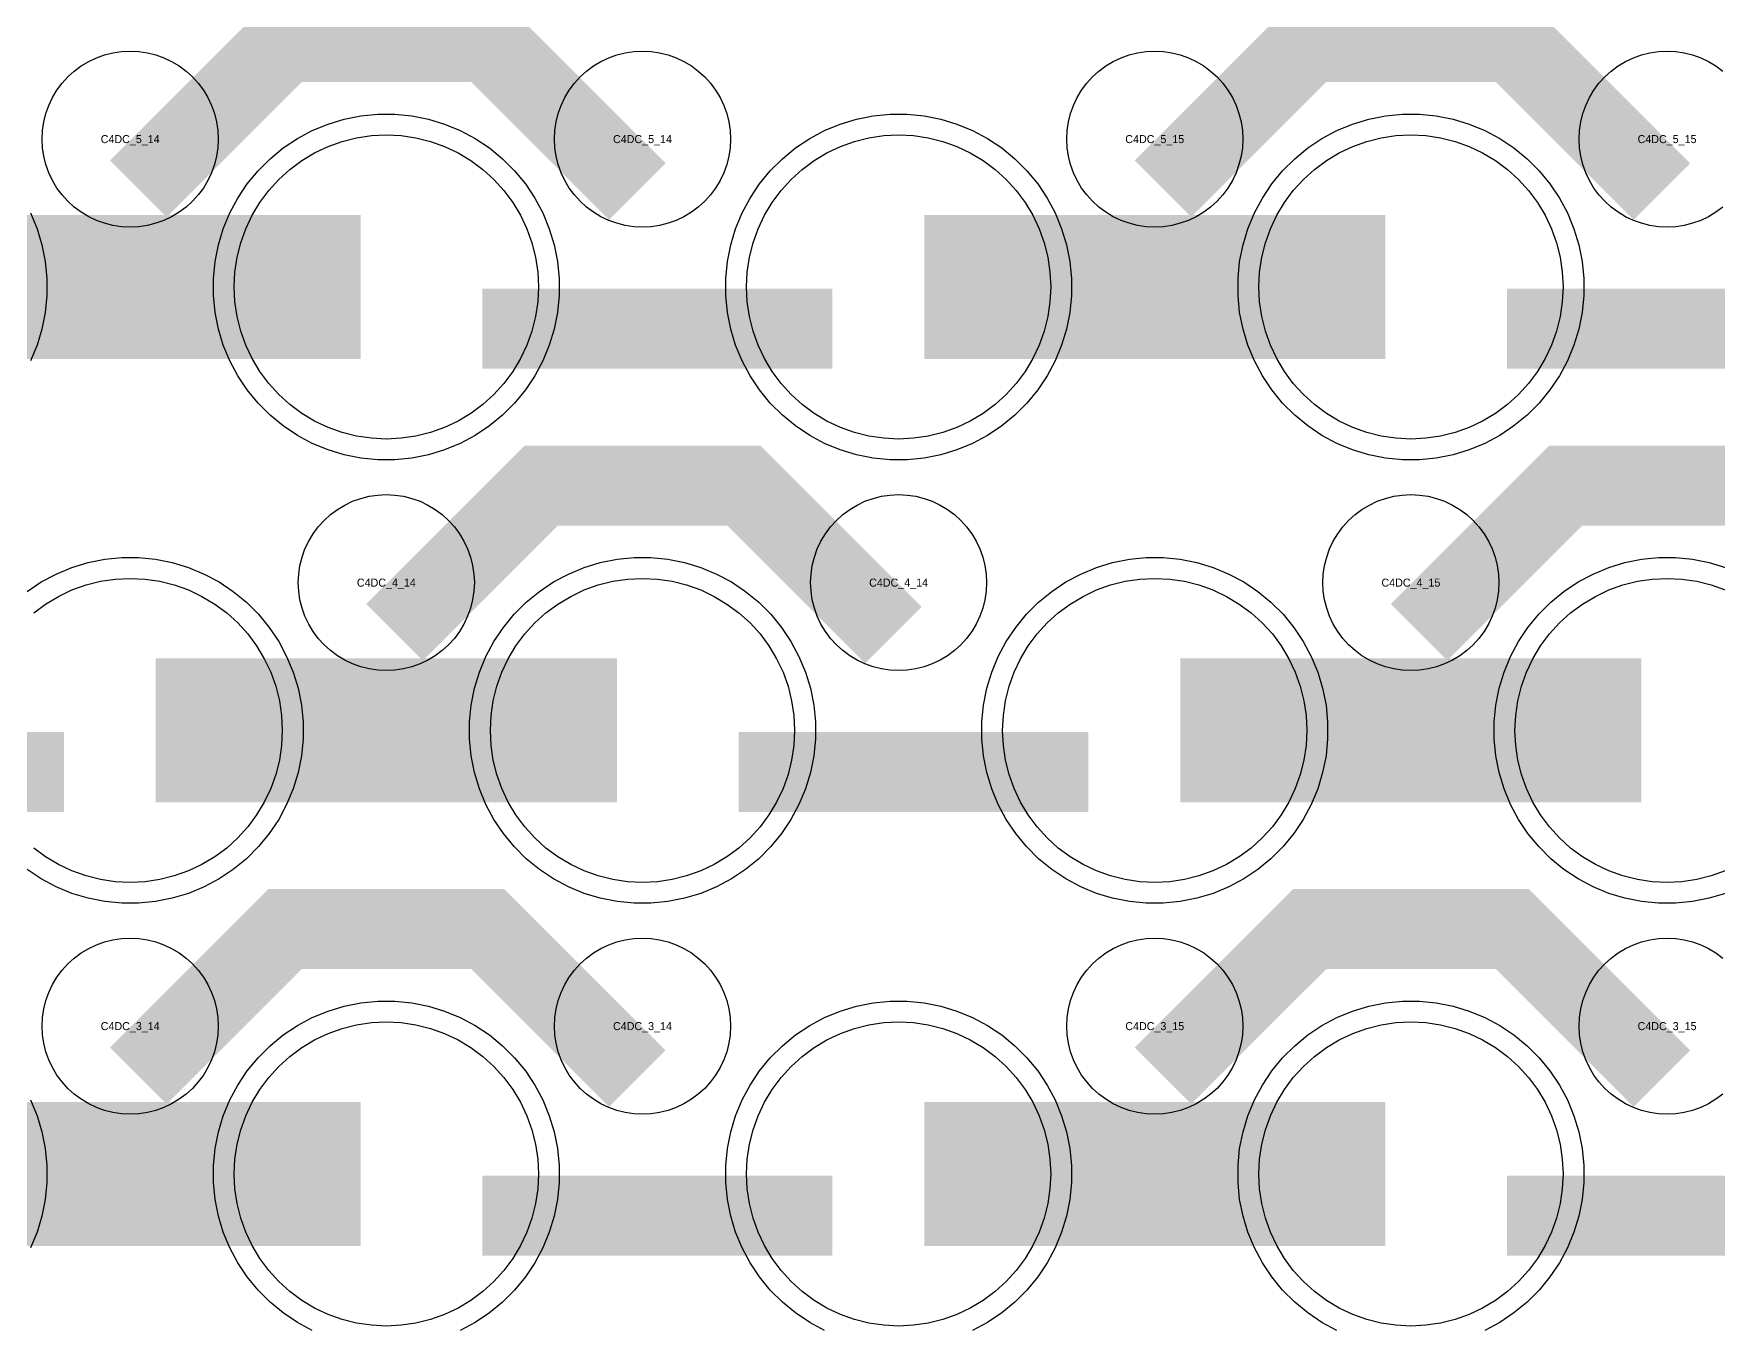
# Model space of a CAD drawing. Extents: x -11880 to 11880, y -14992 to 14992.
# Drawn here: x -7550 to -7024, y -14472 to -14068 of the extents above; entities that cross this region are included whole.
import ezdxf
from ezdxf.enums import TextEntityAlignment as Align

# ---------------------------------------------------------------- set-up
doc = ezdxf.new("R2010")
doc.units = 0
doc.header["$MEASUREMENT"] = 0
for name, color, linetype in [('GDS_775_DT_237', 138, 'CONTINUOUS'), ('RDL1_FS', 34, 'CONTINUOUS'), ('RDL_BS', 160, 'CONTINUOUS')]:
    doc.layers.add(name, color=color, linetype=linetype)

msp = doc.modelspace()

# ---------------------------------------------------------------- linework, layer by layer
at = {"layer": 'RDL1_FS', "color": 241, "true_color": 0xf7abae}
for points in [[(-7440, -14194.254), (-7444.657, -14194.025), (-7449.268, -14193.341), (-7453.791, -14192.209), (-7458.181, -14190.637), (-7462.395, -14188.645), (-7466.395, -14186.247), (-7470.14, -14183.469), (-7473.594, -14180.339), (-7476.724, -14176.885), (-7479.502, -14173.14), (-7481.9, -14169.14), (-7483.892, -14164.926), (-7485.464, -14160.536), (-7486.596, -14156.013), (-7487.28, -14151.402), (-7487.509, -14146.745), (-7487.28, -14142.088), (-7486.596, -14137.477), (-7485.464, -14132.954), (-7483.892, -14128.564), (-7481.9, -14124.35), (-7479.502, -14120.35), (-7476.724, -14116.605), (-7473.594, -14113.151), (-7470.14, -14110.021), (-7466.395, -14107.243), (-7462.395, -14104.845), (-7458.181, -14102.853), (-7453.791, -14101.281), (-7449.268, -14100.149), (-7444.657, -14099.465), (-7440, -14099.236), (-7435.343, -14099.465), (-7430.732, -14100.149), (-7426.209, -14101.281), (-7421.819, -14102.853), (-7417.605, -14104.845), (-7413.605, -14107.243), (-7409.86, -14110.021), (-7406.406, -14113.151), (-7403.276, -14116.605), (-7400.498, -14120.35), (-7398.1, -14124.35), (-7396.108, -14128.564), (-7394.536, -14132.954), (-7393.404, -14137.477), (-7392.72, -14142.088), (-7392.491, -14146.745), (-7392.72, -14151.402), (-7393.404, -14156.013), (-7394.536, -14160.536), (-7396.108, -14164.926), (-7398.1, -14169.14), (-7400.498, -14173.14), (-7403.276, -14176.885), (-7406.406, -14180.339), (-7409.86, -14183.469), (-7413.605, -14186.247), (-7417.605, -14188.645), (-7421.819, -14190.637), (-7426.209, -14192.209), (-7430.732, -14193.341), (-7435.343, -14194.025)], [(-7280, -14194.254), (-7284.657, -14194.025), (-7289.268, -14193.341), (-7293.791, -14192.209), (-7298.181, -14190.637), (-7302.395, -14188.645), (-7306.395, -14186.247), (-7310.14, -14183.469), (-7313.594, -14180.339), (-7316.724, -14176.885), (-7319.502, -14173.14), (-7321.9, -14169.14), (-7323.892, -14164.926), (-7325.464, -14160.536), (-7326.596, -14156.013), (-7327.28, -14151.402), (-7327.509, -14146.745), (-7327.28, -14142.088), (-7326.596, -14137.477), (-7325.464, -14132.954), (-7323.892, -14128.564), (-7321.9, -14124.35), (-7319.502, -14120.35), (-7316.724, -14116.605), (-7313.594, -14113.151), (-7310.14, -14110.021), (-7306.395, -14107.243), (-7302.395, -14104.845), (-7298.181, -14102.853), (-7293.791, -14101.281), (-7289.268, -14100.149), (-7284.657, -14099.465), (-7280, -14099.236), (-7275.343, -14099.465), (-7270.732, -14100.149), (-7266.209, -14101.281), (-7261.819, -14102.853), (-7257.605, -14104.845), (-7253.605, -14107.243), (-7249.86, -14110.021), (-7246.406, -14113.151), (-7243.276, -14116.605), (-7240.498, -14120.35), (-7238.1, -14124.35), (-7236.108, -14128.564), (-7234.536, -14132.954), (-7233.404, -14137.477), (-7232.72, -14142.088), (-7232.491, -14146.745), (-7232.72, -14151.402), (-7233.404, -14156.013), (-7234.536, -14160.536), (-7236.108, -14164.926), (-7238.1, -14169.14), (-7240.498, -14173.14), (-7243.276, -14176.885), (-7246.406, -14180.339), (-7249.86, -14183.469), (-7253.605, -14186.247), (-7257.605, -14188.645), (-7261.819, -14190.637), (-7266.209, -14192.209), (-7270.732, -14193.341), (-7275.343, -14194.025)], [(-7120, -14194.254), (-7124.657, -14194.025), (-7129.268, -14193.341), (-7133.791, -14192.209), (-7138.181, -14190.637), (-7142.395, -14188.645), (-7146.395, -14186.247), (-7150.14, -14183.469), (-7153.594, -14180.339), (-7156.724, -14176.885), (-7159.502, -14173.14), (-7161.9, -14169.14), (-7163.892, -14164.926), (-7165.464, -14160.536), (-7166.596, -14156.013), (-7167.28, -14151.402), (-7167.509, -14146.745), (-7167.28, -14142.088), (-7166.596, -14137.477), (-7165.464, -14132.954), (-7163.892, -14128.564), (-7161.9, -14124.35), (-7159.502, -14120.35), (-7156.724, -14116.605), (-7153.594, -14113.151), (-7150.14, -14110.021), (-7146.395, -14107.243), (-7142.395, -14104.845), (-7138.181, -14102.853), (-7133.791, -14101.281), (-7129.268, -14100.149), (-7124.657, -14099.465), (-7120, -14099.236), (-7115.343, -14099.465), (-7110.732, -14100.149), (-7106.209, -14101.281), (-7101.819, -14102.853), (-7097.605, -14104.845), (-7093.605, -14107.243), (-7089.86, -14110.021), (-7086.406, -14113.151), (-7083.276, -14116.605), (-7080.498, -14120.35), (-7078.1, -14124.35), (-7076.108, -14128.564), (-7074.536, -14132.954), (-7073.404, -14137.477), (-7072.72, -14142.088), (-7072.491, -14146.745), (-7072.72, -14151.402), (-7073.404, -14156.013), (-7074.536, -14160.536), (-7076.108, -14164.926), (-7078.1, -14169.14), (-7080.498, -14173.14), (-7083.276, -14176.885), (-7086.406, -14180.339), (-7089.86, -14183.469), (-7093.605, -14186.247), (-7097.605, -14188.645), (-7101.819, -14190.637), (-7106.209, -14192.209), (-7110.732, -14193.341), (-7115.343, -14194.025)], [(-7360, -14332.819), (-7364.657, -14332.59), (-7369.268, -14331.906), (-7373.791, -14330.774), (-7378.181, -14329.202), (-7382.395, -14327.21), (-7386.395, -14324.812), (-7390.14, -14322.034), (-7393.594, -14318.904), (-7396.724, -14315.45), (-7399.502, -14311.705), (-7401.9, -14307.705), (-7403.892, -14303.491), (-7405.464, -14299.101), (-7406.596, -14294.578), (-7407.28, -14289.967), (-7407.509, -14285.31), (-7407.28, -14280.653), (-7406.596, -14276.042), (-7405.464, -14271.519), (-7403.892, -14267.129), (-7401.9, -14262.915), (-7399.502, -14258.915), (-7396.724, -14255.17), (-7393.594, -14251.716), (-7390.14, -14248.586), (-7386.395, -14245.808), (-7382.395, -14243.41), (-7378.181, -14241.418), (-7373.791, -14239.846), (-7369.268, -14238.714), (-7364.657, -14238.03), (-7360, -14237.801), (-7355.343, -14238.03), (-7350.732, -14238.714), (-7346.209, -14239.846), (-7341.819, -14241.418), (-7337.605, -14243.41), (-7333.605, -14245.808), (-7329.86, -14248.586), (-7326.406, -14251.716), (-7323.276, -14255.17), (-7320.498, -14258.915), (-7318.1, -14262.915), (-7316.108, -14267.129), (-7314.536, -14271.519), (-7313.404, -14276.042), (-7312.72, -14280.653), (-7312.491, -14285.31), (-7312.72, -14289.967), (-7313.404, -14294.578), (-7314.536, -14299.101), (-7316.108, -14303.491), (-7318.1, -14307.705), (-7320.498, -14311.705), (-7323.276, -14315.45), (-7326.406, -14318.904), (-7329.86, -14322.034), (-7333.605, -14324.812), (-7337.605, -14327.21), (-7341.819, -14329.202), (-7346.209, -14330.774), (-7350.732, -14331.906), (-7355.343, -14332.59)], [(-7200, -14332.819), (-7204.657, -14332.59), (-7209.268, -14331.906), (-7213.791, -14330.774), (-7218.181, -14329.202), (-7222.395, -14327.21), (-7226.395, -14324.812), (-7230.14, -14322.034), (-7233.594, -14318.904), (-7236.724, -14315.45), (-7239.502, -14311.705), (-7241.9, -14307.705), (-7243.892, -14303.491), (-7245.464, -14299.101), (-7246.596, -14294.578), (-7247.28, -14289.967), (-7247.509, -14285.31), (-7247.28, -14280.653), (-7246.596, -14276.042), (-7245.464, -14271.519), (-7243.892, -14267.129), (-7241.9, -14262.915), (-7239.502, -14258.915), (-7236.724, -14255.17), (-7233.594, -14251.716), (-7230.14, -14248.586), (-7226.395, -14245.808), (-7222.395, -14243.41), (-7218.181, -14241.418), (-7213.791, -14239.846), (-7209.268, -14238.714), (-7204.657, -14238.03), (-7200, -14237.801), (-7195.343, -14238.03), (-7190.732, -14238.714), (-7186.209, -14239.846), (-7181.819, -14241.418), (-7177.605, -14243.41), (-7173.605, -14245.808), (-7169.86, -14248.586), (-7166.406, -14251.716), (-7163.276, -14255.17), (-7160.498, -14258.915), (-7158.1, -14262.915), (-7156.108, -14267.129), (-7154.536, -14271.519), (-7153.404, -14276.042), (-7152.72, -14280.653), (-7152.491, -14285.31), (-7152.72, -14289.967), (-7153.404, -14294.578), (-7154.536, -14299.101), (-7156.108, -14303.491), (-7158.1, -14307.705), (-7160.498, -14311.705), (-7163.276, -14315.45), (-7166.406, -14318.904), (-7169.86, -14322.034), (-7173.605, -14324.812), (-7177.605, -14327.21), (-7181.819, -14329.202), (-7186.209, -14330.774), (-7190.732, -14331.906), (-7195.343, -14332.59)], [(-7440, -14471.379), (-7444.657, -14471.15), (-7449.268, -14470.466), (-7453.791, -14469.334), (-7458.181, -14467.762), (-7462.395, -14465.77), (-7466.395, -14463.372), (-7470.14, -14460.594), (-7473.594, -14457.464), (-7476.724, -14454.01), (-7479.502, -14450.265), (-7481.9, -14446.265), (-7483.892, -14442.051), (-7485.464, -14437.661), (-7486.596, -14433.138), (-7487.28, -14428.527), (-7487.509, -14423.87), (-7487.28, -14419.213), (-7486.596, -14414.602), (-7485.464, -14410.079), (-7483.892, -14405.689), (-7481.9, -14401.475), (-7479.502, -14397.475), (-7476.724, -14393.73), (-7473.594, -14390.276), (-7470.14, -14387.146), (-7466.395, -14384.368), (-7462.395, -14381.97), (-7458.181, -14379.978), (-7453.791, -14378.406), (-7449.268, -14377.274), (-7444.657, -14376.59), (-7440, -14376.361), (-7435.343, -14376.59), (-7430.732, -14377.274), (-7426.209, -14378.406), (-7421.819, -14379.978), (-7417.605, -14381.97), (-7413.605, -14384.368), (-7409.86, -14387.146), (-7406.406, -14390.276), (-7403.276, -14393.73), (-7400.498, -14397.475), (-7398.1, -14401.475), (-7396.108, -14405.689), (-7394.536, -14410.079), (-7393.404, -14414.602), (-7392.72, -14419.213), (-7392.491, -14423.87), (-7392.72, -14428.527), (-7393.404, -14433.138), (-7394.536, -14437.661), (-7396.108, -14442.051), (-7398.1, -14446.265), (-7400.498, -14450.265), (-7403.276, -14454.01), (-7406.406, -14457.464), (-7409.86, -14460.594), (-7413.605, -14463.372), (-7417.605, -14465.77), (-7421.819, -14467.762), (-7426.209, -14469.334), (-7430.732, -14470.466), (-7435.343, -14471.15)], [(-7280, -14471.379), (-7284.657, -14471.15), (-7289.268, -14470.466), (-7293.791, -14469.334), (-7298.181, -14467.762), (-7302.395, -14465.77), (-7306.395, -14463.372), (-7310.14, -14460.594), (-7313.594, -14457.464), (-7316.724, -14454.01), (-7319.502, -14450.265), (-7321.9, -14446.265), (-7323.892, -14442.051), (-7325.464, -14437.661), (-7326.596, -14433.138), (-7327.28, -14428.527), (-7327.509, -14423.87), (-7327.28, -14419.213), (-7326.596, -14414.602), (-7325.464, -14410.079), (-7323.892, -14405.689), (-7321.9, -14401.475), (-7319.502, -14397.475), (-7316.724, -14393.73), (-7313.594, -14390.276), (-7310.14, -14387.146), (-7306.395, -14384.368), (-7302.395, -14381.97), (-7298.181, -14379.978), (-7293.791, -14378.406), (-7289.268, -14377.274), (-7284.657, -14376.59), (-7280, -14376.361), (-7275.343, -14376.59), (-7270.732, -14377.274), (-7266.209, -14378.406), (-7261.819, -14379.978), (-7257.605, -14381.97), (-7253.605, -14384.368), (-7249.86, -14387.146), (-7246.406, -14390.276), (-7243.276, -14393.73), (-7240.498, -14397.475), (-7238.1, -14401.475), (-7236.108, -14405.689), (-7234.536, -14410.079), (-7233.404, -14414.602), (-7232.72, -14419.213), (-7232.491, -14423.87), (-7232.72, -14428.527), (-7233.404, -14433.138), (-7234.536, -14437.661), (-7236.108, -14442.051), (-7238.1, -14446.265), (-7240.498, -14450.265), (-7243.276, -14454.01), (-7246.406, -14457.464), (-7249.86, -14460.594), (-7253.605, -14463.372), (-7257.605, -14465.77), (-7261.819, -14467.762), (-7266.209, -14469.334), (-7270.732, -14470.466), (-7275.343, -14471.15)], [(-7120, -14471.379), (-7124.657, -14471.15), (-7129.268, -14470.466), (-7133.791, -14469.334), (-7138.181, -14467.762), (-7142.395, -14465.77), (-7146.395, -14463.372), (-7150.14, -14460.594), (-7153.594, -14457.464), (-7156.724, -14454.01), (-7159.502, -14450.265), (-7161.9, -14446.265), (-7163.892, -14442.051), (-7165.464, -14437.661), (-7166.596, -14433.138), (-7167.28, -14428.527), (-7167.509, -14423.87), (-7167.28, -14419.213), (-7166.596, -14414.602), (-7165.464, -14410.079), (-7163.892, -14405.689), (-7161.9, -14401.475), (-7159.502, -14397.475), (-7156.724, -14393.73), (-7153.594, -14390.276), (-7150.14, -14387.146), (-7146.395, -14384.368), (-7142.395, -14381.97), (-7138.181, -14379.978), (-7133.791, -14378.406), (-7129.268, -14377.274), (-7124.657, -14376.59), (-7120, -14376.361), (-7115.343, -14376.59), (-7110.732, -14377.274), (-7106.209, -14378.406), (-7101.819, -14379.978), (-7097.605, -14381.97), (-7093.605, -14384.368), (-7089.86, -14387.146), (-7086.406, -14390.276), (-7083.276, -14393.73), (-7080.498, -14397.475), (-7078.1, -14401.475), (-7076.108, -14405.689), (-7074.536, -14410.079), (-7073.404, -14414.602), (-7072.72, -14419.213), (-7072.491, -14423.87), (-7072.72, -14428.527), (-7073.404, -14433.138), (-7074.536, -14437.661), (-7076.108, -14442.051), (-7078.1, -14446.265), (-7080.498, -14450.265), (-7083.276, -14454.01), (-7086.406, -14457.464), (-7089.86, -14460.594), (-7093.605, -14463.372), (-7097.605, -14465.77), (-7101.819, -14467.762), (-7106.209, -14469.334), (-7110.732, -14470.466), (-7115.343, -14471.15)]]:
    msp.add_lwpolyline(points, close=True, dxfattribs=at)
for points in [[(-7591.998, -14146.745, 45, 45, 0), (-7519.998, -14146.745, 45, 45, 0)], [(-7519.998, -14146.745, 45, 45, 0), (-7447.998, -14146.745, 45, 45, 0)], [(-7271.998, -14146.745, 45, 45, 0), (-7199.998, -14146.745, 45, 45, 0)], [(-7199.998, -14146.745, 45, 45, 0), (-7127.998, -14146.745, 45, 45, 0)], [(-7511.998, -14285.31, 45, 45, 0), (-7439.998, -14285.31, 45, 45, 0)], [(-7439.998, -14285.31, 45, 45, 0), (-7367.998, -14285.31, 45, 45, 0)], [(-7191.998, -14285.31, 45, 45, 0), (-7119.998, -14285.31, 45, 45, 0)], [(-7119.998, -14285.31, 45, 45, 0), (-7047.998, -14285.31, 45, 45, 0)], [(-7591.998, -14423.87, 45, 45, 0), (-7519.998, -14423.87, 45, 45, 0)], [(-7519.998, -14423.87, 45, 45, 0), (-7447.998, -14423.87, 45, 45, 0)], [(-7271.998, -14423.87, 45, 45, 0), (-7199.998, -14423.87, 45, 45, 0)], [(-7199.998, -14423.87, 45, 45, 0), (-7127.998, -14423.87, 45, 45, 0)]]:
    msp.add_lwpolyline(points, format="xyseb", dxfattribs=at)
for points in [[(-7550.14, -14248.586), (-7546.395, -14245.808), (-7542.395, -14243.41), (-7538.181, -14241.418), (-7533.791, -14239.846), (-7529.268, -14238.714), (-7524.657, -14238.03), (-7520, -14237.801), (-7515.343, -14238.03), (-7510.732, -14238.714), (-7506.209, -14239.846), (-7501.819, -14241.418), (-7497.605, -14243.41), (-7493.605, -14245.808), (-7489.86, -14248.586), (-7486.406, -14251.716), (-7483.276, -14255.17), (-7480.498, -14258.915), (-7478.1, -14262.915), (-7476.108, -14267.129), (-7474.536, -14271.519), (-7473.404, -14276.042), (-7472.72, -14280.653), (-7472.491, -14285.31), (-7472.72, -14289.967), (-7473.404, -14294.578), (-7474.536, -14299.101), (-7476.108, -14303.491), (-7478.1, -14307.705), (-7480.498, -14311.705), (-7483.276, -14315.45), (-7486.406, -14318.904), (-7489.86, -14322.034), (-7493.605, -14324.812), (-7497.605, -14327.21), (-7501.819, -14329.202), (-7506.209, -14330.774), (-7510.732, -14331.906), (-7515.343, -14332.59), (-7520, -14332.819), (-7524.657, -14332.59), (-7529.268, -14331.906), (-7533.791, -14330.774), (-7538.181, -14329.202), (-7542.395, -14327.21), (-7546.395, -14324.812), (-7550.14, -14322.034)], [(-7021.819, -14329.202), (-7026.209, -14330.774), (-7030.732, -14331.906), (-7035.343, -14332.59), (-7040, -14332.819), (-7044.657, -14332.59), (-7049.268, -14331.906), (-7053.791, -14330.774), (-7058.181, -14329.202), (-7062.395, -14327.21), (-7066.395, -14324.812), (-7070.14, -14322.034), (-7073.594, -14318.904), (-7076.724, -14315.45), (-7079.502, -14311.705), (-7081.9, -14307.705), (-7083.892, -14303.491), (-7085.464, -14299.101), (-7086.596, -14294.578), (-7087.28, -14289.967), (-7087.509, -14285.31), (-7087.28, -14280.653), (-7086.596, -14276.042), (-7085.464, -14271.519), (-7083.892, -14267.129), (-7081.9, -14262.915), (-7079.502, -14258.915), (-7076.724, -14255.17), (-7073.594, -14251.716), (-7070.14, -14248.586), (-7066.395, -14245.808), (-7062.395, -14243.41), (-7058.181, -14241.418), (-7053.791, -14239.846), (-7049.268, -14238.714), (-7044.657, -14238.03), (-7040, -14237.801), (-7035.343, -14238.03), (-7030.732, -14238.714), (-7026.209, -14239.846), (-7021.819, -14241.418)]]:
    msp.add_lwpolyline(points, dxfattribs=at)
at = {"layer": 'RDL_BS'}
for points in [[(-7517.438, -14116.059, 25, 25, 0), (-7471.623, -14070.244, 25, 25, 0), (-7438.07, -14070.244, 25, 25, 0)], [(-7361.599, -14116.958, 25, 25, 0), (-7408.313, -14070.244, 25, 25, 0), (-7438.071, -14070.244, 25, 25, 0)], [(-7197.438, -14116.059, 25, 25, 0), (-7151.623, -14070.244, 25, 25, 0), (-7118.07, -14070.244, 25, 25, 0)], [(-7041.599, -14116.958, 25, 25, 0), (-7088.313, -14070.244, 25, 25, 0), (-7118.071, -14070.244, 25, 25, 0)], [(-7437.438, -14254.624, 25, 25, 0), (-7391.623, -14208.809, 25, 25, 0), (-7358.07, -14208.809, 25, 25, 0)], [(-7281.599, -14255.523, 25, 25, 0), (-7328.313, -14208.809, 25, 25, 0), (-7358.071, -14208.809, 25, 25, 0)], [(-7117.438, -14254.624, 25, 25, 0), (-7071.623, -14208.809, 25, 25, 0), (-7038.07, -14208.809, 25, 25, 0)], [(-6961.599, -14255.523, 25, 25, 0), (-7008.313, -14208.809, 25, 25, 0), (-7038.071, -14208.809, 25, 25, 0)], [(-7517.438, -14393.184, 25, 25, 0), (-7471.623, -14347.369, 25, 25, 0), (-7438.07, -14347.369, 25, 25, 0)], [(-7361.599, -14394.083, 25, 25, 0), (-7408.313, -14347.369, 25, 25, 0), (-7438.071, -14347.369, 25, 25, 0)], [(-7197.438, -14393.184, 25, 25, 0), (-7151.623, -14347.369, 25, 25, 0), (-7118.07, -14347.369, 25, 25, 0)], [(-7041.599, -14394.083, 25, 25, 0), (-7088.313, -14347.369, 25, 25, 0), (-7118.071, -14347.369, 25, 25, 0)]]:
    msp.add_lwpolyline(points, format="xyseb", dxfattribs=at)
for points in [[(-7520, -14128.051), (-7522.693, -14127.919), (-7525.365, -14127.523), (-7527.984, -14126.866), (-7530.519, -14125.959), (-7532.956, -14124.807), (-7535.28, -14123.414), (-7537.443, -14121.811), (-7539.442, -14119.999), (-7541.254, -14118), (-7542.857, -14115.837), (-7544.25, -14113.513), (-7545.402, -14111.076), (-7546.309, -14108.541), (-7546.966, -14105.922), (-7547.362, -14103.25), (-7547.494, -14100.557), (-7547.362, -14097.864), (-7546.966, -14095.192), (-7546.309, -14092.573), (-7545.402, -14090.038), (-7544.25, -14087.601), (-7542.857, -14085.277), (-7541.254, -14083.114), (-7539.442, -14081.115), (-7537.443, -14079.303), (-7535.28, -14077.7), (-7532.956, -14076.307), (-7530.519, -14075.155), (-7527.984, -14074.248), (-7525.365, -14073.591), (-7522.693, -14073.195), (-7520, -14073.063), (-7517.307, -14073.195), (-7514.635, -14073.591), (-7512.016, -14074.248), (-7509.481, -14075.155), (-7507.044, -14076.307), (-7504.72, -14077.7), (-7502.557, -14079.303), (-7500.558, -14081.115), (-7498.746, -14083.114), (-7497.143, -14085.277), (-7495.75, -14087.601), (-7494.598, -14090.038), (-7493.691, -14092.573), (-7493.034, -14095.192), (-7492.638, -14097.864), (-7492.506, -14100.557), (-7492.638, -14103.25), (-7493.034, -14105.922), (-7493.691, -14108.541), (-7494.598, -14111.076), (-7495.75, -14113.513), (-7497.143, -14115.837), (-7498.746, -14118), (-7500.558, -14119.999), (-7502.557, -14121.811), (-7504.72, -14123.414), (-7507.044, -14124.807), (-7509.481, -14125.959), (-7512.016, -14126.866), (-7514.635, -14127.523), (-7517.307, -14127.919)], [(-7360, -14128.051), (-7362.693, -14127.919), (-7365.365, -14127.523), (-7367.984, -14126.866), (-7370.519, -14125.959), (-7372.956, -14124.807), (-7375.28, -14123.414), (-7377.443, -14121.811), (-7379.442, -14119.999), (-7381.254, -14118), (-7382.857, -14115.837), (-7384.25, -14113.513), (-7385.402, -14111.076), (-7386.309, -14108.541), (-7386.966, -14105.922), (-7387.362, -14103.25), (-7387.494, -14100.557), (-7387.362, -14097.864), (-7386.966, -14095.192), (-7386.309, -14092.573), (-7385.402, -14090.038), (-7384.25, -14087.601), (-7382.857, -14085.277), (-7381.254, -14083.114), (-7379.442, -14081.115), (-7377.443, -14079.303), (-7375.28, -14077.7), (-7372.956, -14076.307), (-7370.519, -14075.155), (-7367.984, -14074.248), (-7365.365, -14073.591), (-7362.693, -14073.195), (-7360, -14073.063), (-7357.307, -14073.195), (-7354.635, -14073.591), (-7352.016, -14074.248), (-7349.481, -14075.155), (-7347.044, -14076.307), (-7344.72, -14077.7), (-7342.557, -14079.303), (-7340.558, -14081.115), (-7338.746, -14083.114), (-7337.143, -14085.277), (-7335.75, -14087.601), (-7334.598, -14090.038), (-7333.691, -14092.573), (-7333.034, -14095.192), (-7332.638, -14097.864), (-7332.506, -14100.557), (-7332.638, -14103.25), (-7333.034, -14105.922), (-7333.691, -14108.541), (-7334.598, -14111.076), (-7335.75, -14113.513), (-7337.143, -14115.837), (-7338.746, -14118), (-7340.558, -14119.999), (-7342.557, -14121.811), (-7344.72, -14123.414), (-7347.044, -14124.807), (-7349.481, -14125.959), (-7352.016, -14126.866), (-7354.635, -14127.523), (-7357.307, -14127.919)], [(-7200, -14128.051), (-7202.693, -14127.919), (-7205.365, -14127.523), (-7207.984, -14126.866), (-7210.519, -14125.959), (-7212.956, -14124.807), (-7215.28, -14123.414), (-7217.443, -14121.811), (-7219.442, -14119.999), (-7221.254, -14118), (-7222.857, -14115.837), (-7224.25, -14113.513), (-7225.402, -14111.076), (-7226.309, -14108.541), (-7226.966, -14105.922), (-7227.362, -14103.25), (-7227.494, -14100.557), (-7227.362, -14097.864), (-7226.966, -14095.192), (-7226.309, -14092.573), (-7225.402, -14090.038), (-7224.25, -14087.601), (-7222.857, -14085.277), (-7221.254, -14083.114), (-7219.442, -14081.115), (-7217.443, -14079.303), (-7215.28, -14077.7), (-7212.956, -14076.307), (-7210.519, -14075.155), (-7207.984, -14074.248), (-7205.365, -14073.591), (-7202.693, -14073.195), (-7200, -14073.063), (-7197.307, -14073.195), (-7194.635, -14073.591), (-7192.016, -14074.248), (-7189.481, -14075.155), (-7187.044, -14076.307), (-7184.72, -14077.7), (-7182.557, -14079.303), (-7180.558, -14081.115), (-7178.746, -14083.114), (-7177.143, -14085.277), (-7175.75, -14087.601), (-7174.598, -14090.038), (-7173.691, -14092.573), (-7173.034, -14095.192), (-7172.638, -14097.864), (-7172.506, -14100.557), (-7172.638, -14103.25), (-7173.034, -14105.922), (-7173.691, -14108.541), (-7174.598, -14111.076), (-7175.75, -14113.513), (-7177.143, -14115.837), (-7178.746, -14118), (-7180.558, -14119.999), (-7182.557, -14121.811), (-7184.72, -14123.414), (-7187.044, -14124.807), (-7189.481, -14125.959), (-7192.016, -14126.866), (-7194.635, -14127.523), (-7197.307, -14127.919)], [(-7440, -14266.616), (-7442.693, -14266.484), (-7445.365, -14266.088), (-7447.984, -14265.431), (-7450.519, -14264.524), (-7452.956, -14263.372), (-7455.28, -14261.979), (-7457.443, -14260.376), (-7459.442, -14258.564), (-7461.254, -14256.565), (-7462.857, -14254.402), (-7464.25, -14252.078), (-7465.402, -14249.641), (-7466.309, -14247.106), (-7466.966, -14244.487), (-7467.362, -14241.815), (-7467.494, -14239.122), (-7467.362, -14236.429), (-7466.966, -14233.757), (-7466.309, -14231.138), (-7465.402, -14228.603), (-7464.25, -14226.166), (-7462.857, -14223.842), (-7461.254, -14221.679), (-7459.442, -14219.68), (-7457.443, -14217.868), (-7455.28, -14216.265), (-7452.956, -14214.872), (-7450.519, -14213.72), (-7447.984, -14212.813), (-7445.365, -14212.156), (-7442.693, -14211.76), (-7440, -14211.628), (-7437.307, -14211.76), (-7434.635, -14212.156), (-7432.016, -14212.813), (-7429.481, -14213.72), (-7427.044, -14214.872), (-7424.72, -14216.265), (-7422.557, -14217.868), (-7420.558, -14219.68), (-7418.746, -14221.679), (-7417.143, -14223.842), (-7415.75, -14226.166), (-7414.598, -14228.603), (-7413.691, -14231.138), (-7413.034, -14233.757), (-7412.638, -14236.429), (-7412.506, -14239.122), (-7412.638, -14241.815), (-7413.034, -14244.487), (-7413.691, -14247.106), (-7414.598, -14249.641), (-7415.75, -14252.078), (-7417.143, -14254.402), (-7418.746, -14256.565), (-7420.558, -14258.564), (-7422.557, -14260.376), (-7424.72, -14261.979), (-7427.044, -14263.372), (-7429.481, -14264.524), (-7432.016, -14265.431), (-7434.635, -14266.088), (-7437.307, -14266.484)], [(-7280, -14266.616), (-7282.693, -14266.484), (-7285.365, -14266.088), (-7287.984, -14265.431), (-7290.519, -14264.524), (-7292.956, -14263.372), (-7295.28, -14261.979), (-7297.443, -14260.376), (-7299.442, -14258.564), (-7301.254, -14256.565), (-7302.857, -14254.402), (-7304.25, -14252.078), (-7305.402, -14249.641), (-7306.309, -14247.106), (-7306.966, -14244.487), (-7307.362, -14241.815), (-7307.494, -14239.122), (-7307.362, -14236.429), (-7306.966, -14233.757), (-7306.309, -14231.138), (-7305.402, -14228.603), (-7304.25, -14226.166), (-7302.857, -14223.842), (-7301.254, -14221.679), (-7299.442, -14219.68), (-7297.443, -14217.868), (-7295.28, -14216.265), (-7292.956, -14214.872), (-7290.519, -14213.72), (-7287.984, -14212.813), (-7285.365, -14212.156), (-7282.693, -14211.76), (-7280, -14211.628), (-7277.307, -14211.76), (-7274.635, -14212.156), (-7272.016, -14212.813), (-7269.481, -14213.72), (-7267.044, -14214.872), (-7264.72, -14216.265), (-7262.557, -14217.868), (-7260.558, -14219.68), (-7258.746, -14221.679), (-7257.143, -14223.842), (-7255.75, -14226.166), (-7254.598, -14228.603), (-7253.691, -14231.138), (-7253.034, -14233.757), (-7252.638, -14236.429), (-7252.506, -14239.122), (-7252.638, -14241.815), (-7253.034, -14244.487), (-7253.691, -14247.106), (-7254.598, -14249.641), (-7255.75, -14252.078), (-7257.143, -14254.402), (-7258.746, -14256.565), (-7260.558, -14258.564), (-7262.557, -14260.376), (-7264.72, -14261.979), (-7267.044, -14263.372), (-7269.481, -14264.524), (-7272.016, -14265.431), (-7274.635, -14266.088), (-7277.307, -14266.484)], [(-7120, -14266.616), (-7122.693, -14266.484), (-7125.365, -14266.088), (-7127.984, -14265.431), (-7130.519, -14264.524), (-7132.956, -14263.372), (-7135.28, -14261.979), (-7137.443, -14260.376), (-7139.442, -14258.564), (-7141.254, -14256.565), (-7142.857, -14254.402), (-7144.25, -14252.078), (-7145.402, -14249.641), (-7146.309, -14247.106), (-7146.966, -14244.487), (-7147.362, -14241.815), (-7147.494, -14239.122), (-7147.362, -14236.429), (-7146.966, -14233.757), (-7146.309, -14231.138), (-7145.402, -14228.603), (-7144.25, -14226.166), (-7142.857, -14223.842), (-7141.254, -14221.679), (-7139.442, -14219.68), (-7137.443, -14217.868), (-7135.28, -14216.265), (-7132.956, -14214.872), (-7130.519, -14213.72), (-7127.984, -14212.813), (-7125.365, -14212.156), (-7122.693, -14211.76), (-7120, -14211.628), (-7117.307, -14211.76), (-7114.635, -14212.156), (-7112.016, -14212.813), (-7109.481, -14213.72), (-7107.044, -14214.872), (-7104.72, -14216.265), (-7102.557, -14217.868), (-7100.558, -14219.68), (-7098.746, -14221.679), (-7097.143, -14223.842), (-7095.75, -14226.166), (-7094.598, -14228.603), (-7093.691, -14231.138), (-7093.034, -14233.757), (-7092.638, -14236.429), (-7092.506, -14239.122), (-7092.638, -14241.815), (-7093.034, -14244.487), (-7093.691, -14247.106), (-7094.598, -14249.641), (-7095.75, -14252.078), (-7097.143, -14254.402), (-7098.746, -14256.565), (-7100.558, -14258.564), (-7102.557, -14260.376), (-7104.72, -14261.979), (-7107.044, -14263.372), (-7109.481, -14264.524), (-7112.016, -14265.431), (-7114.635, -14266.088), (-7117.307, -14266.484)], [(-7520, -14405.176), (-7522.693, -14405.044), (-7525.365, -14404.648), (-7527.984, -14403.991), (-7530.519, -14403.084), (-7532.956, -14401.932), (-7535.28, -14400.539), (-7537.443, -14398.936), (-7539.442, -14397.124), (-7541.254, -14395.125), (-7542.857, -14392.962), (-7544.25, -14390.638), (-7545.402, -14388.201), (-7546.309, -14385.666), (-7546.966, -14383.047), (-7547.362, -14380.375), (-7547.494, -14377.682), (-7547.362, -14374.989), (-7546.966, -14372.317), (-7546.309, -14369.698), (-7545.402, -14367.163), (-7544.25, -14364.726), (-7542.857, -14362.402), (-7541.254, -14360.239), (-7539.442, -14358.24), (-7537.443, -14356.428), (-7535.28, -14354.825), (-7532.956, -14353.432), (-7530.519, -14352.28), (-7527.984, -14351.373), (-7525.365, -14350.716), (-7522.693, -14350.32), (-7520, -14350.188), (-7517.307, -14350.32), (-7514.635, -14350.716), (-7512.016, -14351.373), (-7509.481, -14352.28), (-7507.044, -14353.432), (-7504.72, -14354.825), (-7502.557, -14356.428), (-7500.558, -14358.24), (-7498.746, -14360.239), (-7497.143, -14362.402), (-7495.75, -14364.726), (-7494.598, -14367.163), (-7493.691, -14369.698), (-7493.034, -14372.317), (-7492.638, -14374.989), (-7492.506, -14377.682), (-7492.638, -14380.375), (-7493.034, -14383.047), (-7493.691, -14385.666), (-7494.598, -14388.201), (-7495.75, -14390.638), (-7497.143, -14392.962), (-7498.746, -14395.125), (-7500.558, -14397.124), (-7502.557, -14398.936), (-7504.72, -14400.539), (-7507.044, -14401.932), (-7509.481, -14403.084), (-7512.016, -14403.991), (-7514.635, -14404.648), (-7517.307, -14405.044)], [(-7360, -14405.176), (-7362.693, -14405.044), (-7365.365, -14404.648), (-7367.984, -14403.991), (-7370.519, -14403.084), (-7372.956, -14401.932), (-7375.28, -14400.539), (-7377.443, -14398.936), (-7379.442, -14397.124), (-7381.254, -14395.125), (-7382.857, -14392.962), (-7384.25, -14390.638), (-7385.402, -14388.201), (-7386.309, -14385.666), (-7386.966, -14383.047), (-7387.362, -14380.375), (-7387.494, -14377.682), (-7387.362, -14374.989), (-7386.966, -14372.317), (-7386.309, -14369.698), (-7385.402, -14367.163), (-7384.25, -14364.726), (-7382.857, -14362.402), (-7381.254, -14360.239), (-7379.442, -14358.24), (-7377.443, -14356.428), (-7375.28, -14354.825), (-7372.956, -14353.432), (-7370.519, -14352.28), (-7367.984, -14351.373), (-7365.365, -14350.716), (-7362.693, -14350.32), (-7360, -14350.188), (-7357.307, -14350.32), (-7354.635, -14350.716), (-7352.016, -14351.373), (-7349.481, -14352.28), (-7347.044, -14353.432), (-7344.72, -14354.825), (-7342.557, -14356.428), (-7340.558, -14358.24), (-7338.746, -14360.239), (-7337.143, -14362.402), (-7335.75, -14364.726), (-7334.598, -14367.163), (-7333.691, -14369.698), (-7333.034, -14372.317), (-7332.638, -14374.989), (-7332.506, -14377.682), (-7332.638, -14380.375), (-7333.034, -14383.047), (-7333.691, -14385.666), (-7334.598, -14388.201), (-7335.75, -14390.638), (-7337.143, -14392.962), (-7338.746, -14395.125), (-7340.558, -14397.124), (-7342.557, -14398.936), (-7344.72, -14400.539), (-7347.044, -14401.932), (-7349.481, -14403.084), (-7352.016, -14403.991), (-7354.635, -14404.648), (-7357.307, -14405.044)], [(-7200, -14405.176), (-7202.693, -14405.044), (-7205.365, -14404.648), (-7207.984, -14403.991), (-7210.519, -14403.084), (-7212.956, -14401.932), (-7215.28, -14400.539), (-7217.443, -14398.936), (-7219.442, -14397.124), (-7221.254, -14395.125), (-7222.857, -14392.962), (-7224.25, -14390.638), (-7225.402, -14388.201), (-7226.309, -14385.666), (-7226.966, -14383.047), (-7227.362, -14380.375), (-7227.494, -14377.682), (-7227.362, -14374.989), (-7226.966, -14372.317), (-7226.309, -14369.698), (-7225.402, -14367.163), (-7224.25, -14364.726), (-7222.857, -14362.402), (-7221.254, -14360.239), (-7219.442, -14358.24), (-7217.443, -14356.428), (-7215.28, -14354.825), (-7212.956, -14353.432), (-7210.519, -14352.28), (-7207.984, -14351.373), (-7205.365, -14350.716), (-7202.693, -14350.32), (-7200, -14350.188), (-7197.307, -14350.32), (-7194.635, -14350.716), (-7192.016, -14351.373), (-7189.481, -14352.28), (-7187.044, -14353.432), (-7184.72, -14354.825), (-7182.557, -14356.428), (-7180.558, -14358.24), (-7178.746, -14360.239), (-7177.143, -14362.402), (-7175.75, -14364.726), (-7174.598, -14367.163), (-7173.691, -14369.698), (-7173.034, -14372.317), (-7172.638, -14374.989), (-7172.506, -14377.682), (-7172.638, -14380.375), (-7173.034, -14383.047), (-7173.691, -14385.666), (-7174.598, -14388.201), (-7175.75, -14390.638), (-7177.143, -14392.962), (-7178.746, -14395.125), (-7180.558, -14397.124), (-7182.557, -14398.936), (-7184.72, -14400.539), (-7187.044, -14401.932), (-7189.481, -14403.084), (-7192.016, -14403.991), (-7194.635, -14404.648), (-7197.307, -14405.044)]]:
    msp.add_lwpolyline(points, close=True, dxfattribs=at)
for points in [[(-7022.557, -14121.811), (-7024.72, -14123.414), (-7027.044, -14124.807), (-7029.481, -14125.959), (-7032.016, -14126.866), (-7034.635, -14127.523), (-7037.307, -14127.919), (-7040, -14128.051), (-7042.693, -14127.919), (-7045.365, -14127.523), (-7047.984, -14126.866), (-7050.519, -14125.959), (-7052.956, -14124.807), (-7055.28, -14123.414), (-7057.443, -14121.811), (-7059.442, -14119.999), (-7061.254, -14118), (-7062.857, -14115.837), (-7064.25, -14113.513), (-7065.402, -14111.076), (-7066.309, -14108.541), (-7066.966, -14105.922), (-7067.362, -14103.25), (-7067.494, -14100.557), (-7067.362, -14097.864), (-7066.966, -14095.192), (-7066.309, -14092.573), (-7065.402, -14090.038), (-7064.25, -14087.601), (-7062.857, -14085.277), (-7061.254, -14083.114), (-7059.442, -14081.115), (-7057.443, -14079.303), (-7055.28, -14077.7), (-7052.956, -14076.307), (-7050.519, -14075.155), (-7047.984, -14074.248), (-7045.365, -14073.591), (-7042.693, -14073.195), (-7040, -14073.063), (-7037.307, -14073.195), (-7034.635, -14073.591), (-7032.016, -14074.248), (-7029.481, -14075.155), (-7027.044, -14076.307), (-7024.72, -14077.7), (-7022.557, -14079.303)], [(-7022.557, -14398.936), (-7024.72, -14400.539), (-7027.044, -14401.932), (-7029.481, -14403.084), (-7032.016, -14403.991), (-7034.635, -14404.648), (-7037.307, -14405.044), (-7040, -14405.176), (-7042.693, -14405.044), (-7045.365, -14404.648), (-7047.984, -14403.991), (-7050.519, -14403.084), (-7052.956, -14401.932), (-7055.28, -14400.539), (-7057.443, -14398.936), (-7059.442, -14397.124), (-7061.254, -14395.125), (-7062.857, -14392.962), (-7064.25, -14390.638), (-7065.402, -14388.201), (-7066.309, -14385.666), (-7066.966, -14383.047), (-7067.362, -14380.375), (-7067.494, -14377.682), (-7067.362, -14374.989), (-7066.966, -14372.317), (-7066.309, -14369.698), (-7065.402, -14367.163), (-7064.25, -14364.726), (-7062.857, -14362.402), (-7061.254, -14360.239), (-7059.442, -14358.24), (-7057.443, -14356.428), (-7055.28, -14354.825), (-7052.956, -14353.432), (-7050.519, -14352.28), (-7047.984, -14351.373), (-7045.365, -14350.716), (-7042.693, -14350.32), (-7040, -14350.188), (-7037.307, -14350.32), (-7034.635, -14350.716), (-7032.016, -14351.373), (-7029.481, -14352.28), (-7027.044, -14353.432), (-7024.72, -14354.825), (-7022.557, -14356.428)]]:
    msp.add_lwpolyline(points, dxfattribs=at)
at = {"layer": 'RDL_BS', "color": 241, "true_color": 0xf7abae}
for points in [[(-7442.644, -14200.745), (-7447.938, -14200.228), (-7453.165, -14199.182), (-7458.205, -14197.651), (-7463.115, -14195.62), (-7467.777, -14193.128), (-7472.191, -14190.181), (-7476.292, -14186.819), (-7480.074, -14183.037), (-7483.436, -14178.936), (-7486.383, -14174.522), (-7488.875, -14169.86), (-7490.906, -14164.95), (-7492.437, -14159.91), (-7493.483, -14154.683), (-7494, -14149.389), (-7494, -14144.101), (-7493.483, -14138.807), (-7492.437, -14133.58), (-7490.906, -14128.54), (-7488.875, -14123.63), (-7486.383, -14118.968), (-7483.436, -14114.554), (-7480.074, -14110.453), (-7476.292, -14106.671), (-7472.191, -14103.309), (-7467.777, -14100.362), (-7463.115, -14097.87), (-7458.205, -14095.839), (-7453.165, -14094.308), (-7447.938, -14093.262), (-7442.644, -14092.745), (-7437.356, -14092.745), (-7432.062, -14093.262), (-7426.835, -14094.308), (-7421.795, -14095.839), (-7416.885, -14097.87), (-7412.223, -14100.362), (-7407.809, -14103.309), (-7403.708, -14106.671), (-7399.926, -14110.453), (-7396.564, -14114.554), (-7393.617, -14118.968), (-7391.125, -14123.63), (-7389.094, -14128.54), (-7387.563, -14133.58), (-7386.517, -14138.807), (-7386, -14144.101), (-7386, -14149.389), (-7386.517, -14154.683), (-7387.563, -14159.91), (-7389.094, -14164.95), (-7391.125, -14169.86), (-7393.617, -14174.522), (-7396.564, -14178.936), (-7399.926, -14183.037), (-7403.708, -14186.819), (-7407.809, -14190.181), (-7412.223, -14193.128), (-7416.885, -14195.62), (-7421.795, -14197.651), (-7426.835, -14199.182), (-7432.062, -14200.228), (-7437.356, -14200.745)], [(-7282.644, -14200.745), (-7287.938, -14200.228), (-7293.165, -14199.182), (-7298.205, -14197.651), (-7303.115, -14195.62), (-7307.777, -14193.128), (-7312.191, -14190.181), (-7316.292, -14186.819), (-7320.074, -14183.037), (-7323.436, -14178.936), (-7326.383, -14174.522), (-7328.875, -14169.86), (-7330.906, -14164.95), (-7332.437, -14159.91), (-7333.483, -14154.683), (-7334, -14149.389), (-7334, -14144.101), (-7333.483, -14138.807), (-7332.437, -14133.58), (-7330.906, -14128.54), (-7328.875, -14123.63), (-7326.383, -14118.968), (-7323.436, -14114.554), (-7320.074, -14110.453), (-7316.292, -14106.671), (-7312.191, -14103.309), (-7307.777, -14100.362), (-7303.115, -14097.87), (-7298.205, -14095.839), (-7293.165, -14094.308), (-7287.938, -14093.262), (-7282.644, -14092.745), (-7277.356, -14092.745), (-7272.062, -14093.262), (-7266.835, -14094.308), (-7261.795, -14095.839), (-7256.885, -14097.87), (-7252.223, -14100.362), (-7247.809, -14103.309), (-7243.708, -14106.671), (-7239.926, -14110.453), (-7236.564, -14114.554), (-7233.617, -14118.968), (-7231.125, -14123.63), (-7229.094, -14128.54), (-7227.563, -14133.58), (-7226.517, -14138.807), (-7226, -14144.101), (-7226, -14149.389), (-7226.517, -14154.683), (-7227.563, -14159.91), (-7229.094, -14164.95), (-7231.125, -14169.86), (-7233.617, -14174.522), (-7236.564, -14178.936), (-7239.926, -14183.037), (-7243.708, -14186.819), (-7247.809, -14190.181), (-7252.223, -14193.128), (-7256.885, -14195.62), (-7261.795, -14197.651), (-7266.835, -14199.182), (-7272.062, -14200.228), (-7277.356, -14200.745)], [(-7122.644, -14200.745), (-7127.938, -14200.228), (-7133.165, -14199.182), (-7138.205, -14197.651), (-7143.115, -14195.62), (-7147.777, -14193.128), (-7152.191, -14190.181), (-7156.292, -14186.819), (-7160.074, -14183.037), (-7163.436, -14178.936), (-7166.383, -14174.522), (-7168.875, -14169.86), (-7170.906, -14164.95), (-7172.437, -14159.91), (-7173.483, -14154.683), (-7174, -14149.389), (-7174, -14144.101), (-7173.483, -14138.807), (-7172.437, -14133.58), (-7170.906, -14128.54), (-7168.875, -14123.63), (-7166.383, -14118.968), (-7163.436, -14114.554), (-7160.074, -14110.453), (-7156.292, -14106.671), (-7152.191, -14103.309), (-7147.777, -14100.362), (-7143.115, -14097.87), (-7138.205, -14095.839), (-7133.165, -14094.308), (-7127.938, -14093.262), (-7122.644, -14092.745), (-7117.356, -14092.745), (-7112.062, -14093.262), (-7106.835, -14094.308), (-7101.795, -14095.839), (-7096.885, -14097.87), (-7092.223, -14100.362), (-7087.809, -14103.309), (-7083.708, -14106.671), (-7079.926, -14110.453), (-7076.564, -14114.554), (-7073.617, -14118.968), (-7071.125, -14123.63), (-7069.094, -14128.54), (-7067.563, -14133.58), (-7066.517, -14138.807), (-7066, -14144.101), (-7066, -14149.389), (-7066.517, -14154.683), (-7067.563, -14159.91), (-7069.094, -14164.95), (-7071.125, -14169.86), (-7073.617, -14174.522), (-7076.564, -14178.936), (-7079.926, -14183.037), (-7083.708, -14186.819), (-7087.809, -14190.181), (-7092.223, -14193.128), (-7096.885, -14195.62), (-7101.795, -14197.651), (-7106.835, -14199.182), (-7112.062, -14200.228), (-7117.356, -14200.745)], [(-7362.644, -14339.31), (-7367.938, -14338.793), (-7373.165, -14337.747), (-7378.205, -14336.216), (-7383.115, -14334.185), (-7387.777, -14331.693), (-7392.191, -14328.746), (-7396.292, -14325.384), (-7400.074, -14321.602), (-7403.436, -14317.501), (-7406.383, -14313.087), (-7408.875, -14308.425), (-7410.906, -14303.515), (-7412.437, -14298.475), (-7413.483, -14293.248), (-7414, -14287.954), (-7414, -14282.666), (-7413.483, -14277.372), (-7412.437, -14272.145), (-7410.906, -14267.105), (-7408.875, -14262.195), (-7406.383, -14257.533), (-7403.436, -14253.119), (-7400.074, -14249.018), (-7396.292, -14245.236), (-7392.191, -14241.874), (-7387.777, -14238.927), (-7383.115, -14236.435), (-7378.205, -14234.404), (-7373.165, -14232.873), (-7367.938, -14231.827), (-7362.644, -14231.31), (-7357.356, -14231.31), (-7352.062, -14231.827), (-7346.835, -14232.873), (-7341.795, -14234.404), (-7336.885, -14236.435), (-7332.223, -14238.927), (-7327.809, -14241.874), (-7323.708, -14245.236), (-7319.926, -14249.018), (-7316.564, -14253.119), (-7313.617, -14257.533), (-7311.125, -14262.195), (-7309.094, -14267.105), (-7307.563, -14272.145), (-7306.517, -14277.372), (-7306, -14282.666), (-7306, -14287.954), (-7306.517, -14293.248), (-7307.563, -14298.475), (-7309.094, -14303.515), (-7311.125, -14308.425), (-7313.617, -14313.087), (-7316.564, -14317.501), (-7319.926, -14321.602), (-7323.708, -14325.384), (-7327.809, -14328.746), (-7332.223, -14331.693), (-7336.885, -14334.185), (-7341.795, -14336.216), (-7346.835, -14337.747), (-7352.062, -14338.793), (-7357.356, -14339.31)], [(-7202.644, -14339.31), (-7207.938, -14338.793), (-7213.165, -14337.747), (-7218.205, -14336.216), (-7223.115, -14334.185), (-7227.777, -14331.693), (-7232.191, -14328.746), (-7236.292, -14325.384), (-7240.074, -14321.602), (-7243.436, -14317.501), (-7246.383, -14313.087), (-7248.875, -14308.425), (-7250.906, -14303.515), (-7252.437, -14298.475), (-7253.483, -14293.248), (-7254, -14287.954), (-7254, -14282.666), (-7253.483, -14277.372), (-7252.437, -14272.145), (-7250.906, -14267.105), (-7248.875, -14262.195), (-7246.383, -14257.533), (-7243.436, -14253.119), (-7240.074, -14249.018), (-7236.292, -14245.236), (-7232.191, -14241.874), (-7227.777, -14238.927), (-7223.115, -14236.435), (-7218.205, -14234.404), (-7213.165, -14232.873), (-7207.938, -14231.827), (-7202.644, -14231.31), (-7197.356, -14231.31), (-7192.062, -14231.827), (-7186.835, -14232.873), (-7181.795, -14234.404), (-7176.885, -14236.435), (-7172.223, -14238.927), (-7167.809, -14241.874), (-7163.708, -14245.236), (-7159.926, -14249.018), (-7156.564, -14253.119), (-7153.617, -14257.533), (-7151.125, -14262.195), (-7149.094, -14267.105), (-7147.563, -14272.145), (-7146.517, -14277.372), (-7146, -14282.666), (-7146, -14287.954), (-7146.517, -14293.248), (-7147.563, -14298.475), (-7149.094, -14303.515), (-7151.125, -14308.425), (-7153.617, -14313.087), (-7156.564, -14317.501), (-7159.926, -14321.602), (-7163.708, -14325.384), (-7167.809, -14328.746), (-7172.223, -14331.693), (-7176.885, -14334.185), (-7181.795, -14336.216), (-7186.835, -14337.747), (-7192.062, -14338.793), (-7197.356, -14339.31)]]:
    msp.add_lwpolyline(points, close=True, dxfattribs=at)
for points in [[(-7551.125, -14123.63), (-7549.094, -14128.54), (-7547.563, -14133.58), (-7546.517, -14138.807), (-7546, -14144.101), (-7546, -14149.389), (-7546.517, -14154.683), (-7547.563, -14159.91), (-7549.094, -14164.95), (-7551.125, -14169.86)], [(-7552.191, -14241.874), (-7547.777, -14238.927), (-7543.115, -14236.435), (-7538.205, -14234.404), (-7533.165, -14232.873), (-7527.938, -14231.827), (-7522.644, -14231.31), (-7517.356, -14231.31), (-7512.062, -14231.827), (-7506.835, -14232.873), (-7501.795, -14234.404), (-7496.885, -14236.435), (-7492.223, -14238.927), (-7487.809, -14241.874), (-7483.708, -14245.236), (-7479.926, -14249.018), (-7476.564, -14253.119), (-7473.617, -14257.533), (-7471.125, -14262.195), (-7469.094, -14267.105), (-7467.563, -14272.145), (-7466.517, -14277.372), (-7466, -14282.666), (-7466, -14287.954), (-7466.517, -14293.248), (-7467.563, -14298.475), (-7469.094, -14303.515), (-7471.125, -14308.425), (-7473.617, -14313.087), (-7476.564, -14317.501), (-7479.926, -14321.602), (-7483.708, -14325.384), (-7487.809, -14328.746), (-7492.223, -14331.693), (-7496.885, -14334.185), (-7501.795, -14336.216), (-7506.835, -14337.747), (-7512.062, -14338.793), (-7517.356, -14339.31), (-7522.644, -14339.31), (-7527.938, -14338.793), (-7533.165, -14337.747), (-7538.205, -14336.216), (-7543.115, -14334.185), (-7547.777, -14331.693), (-7552.191, -14328.746)], [(-7021.795, -14336.216), (-7026.835, -14337.747), (-7032.062, -14338.793), (-7037.356, -14339.31), (-7042.644, -14339.31), (-7047.938, -14338.793), (-7053.165, -14337.747), (-7058.205, -14336.216), (-7063.115, -14334.185), (-7067.777, -14331.693), (-7072.191, -14328.746), (-7076.292, -14325.384), (-7080.074, -14321.602), (-7083.436, -14317.501), (-7086.383, -14313.087), (-7088.875, -14308.425), (-7090.906, -14303.515), (-7092.437, -14298.475), (-7093.483, -14293.248), (-7094, -14287.954), (-7094, -14282.666), (-7093.483, -14277.372), (-7092.437, -14272.145), (-7090.906, -14267.105), (-7088.875, -14262.195), (-7086.383, -14257.533), (-7083.436, -14253.119), (-7080.074, -14249.018), (-7076.292, -14245.236), (-7072.191, -14241.874), (-7067.777, -14238.927), (-7063.115, -14236.435), (-7058.205, -14234.404), (-7053.165, -14232.873), (-7047.938, -14231.827), (-7042.644, -14231.31), (-7037.356, -14231.31), (-7032.062, -14231.827), (-7026.835, -14232.873), (-7021.795, -14234.404)], [(-7463.115, -14472.745), (-7467.777, -14470.253), (-7472.191, -14467.306), (-7476.292, -14463.944), (-7480.074, -14460.162), (-7483.436, -14456.061), (-7486.383, -14451.647), (-7488.875, -14446.985), (-7490.906, -14442.075), (-7492.437, -14437.035), (-7493.483, -14431.808), (-7494, -14426.514), (-7494, -14421.226), (-7493.483, -14415.932), (-7492.437, -14410.705), (-7490.906, -14405.665), (-7488.875, -14400.755), (-7486.383, -14396.093), (-7483.436, -14391.679), (-7480.074, -14387.578), (-7476.292, -14383.796), (-7472.191, -14380.434), (-7467.777, -14377.487), (-7463.115, -14374.995), (-7458.205, -14372.964), (-7453.165, -14371.433), (-7447.938, -14370.387), (-7442.644, -14369.87), (-7437.356, -14369.87), (-7432.062, -14370.387), (-7426.835, -14371.433), (-7421.795, -14372.964), (-7416.885, -14374.995), (-7412.223, -14377.487), (-7407.809, -14380.434), (-7403.708, -14383.796), (-7399.926, -14387.578), (-7396.564, -14391.679), (-7393.617, -14396.093), (-7391.125, -14400.755), (-7389.094, -14405.665), (-7387.563, -14410.705), (-7386.517, -14415.932), (-7386, -14421.226), (-7386, -14426.514), (-7386.517, -14431.808), (-7387.563, -14437.035), (-7389.094, -14442.075), (-7391.125, -14446.985), (-7393.617, -14451.647), (-7396.564, -14456.061), (-7399.926, -14460.162), (-7403.708, -14463.944), (-7407.809, -14467.306), (-7412.223, -14470.253), (-7416.885, -14472.745)], [(-7303.115, -14472.745), (-7307.777, -14470.253), (-7312.191, -14467.306), (-7316.292, -14463.944), (-7320.074, -14460.162), (-7323.436, -14456.061), (-7326.383, -14451.647), (-7328.875, -14446.985), (-7330.906, -14442.075), (-7332.437, -14437.035), (-7333.483, -14431.808), (-7334, -14426.514), (-7334, -14421.226), (-7333.483, -14415.932), (-7332.437, -14410.705), (-7330.906, -14405.665), (-7328.875, -14400.755), (-7326.383, -14396.093), (-7323.436, -14391.679), (-7320.074, -14387.578), (-7316.292, -14383.796), (-7312.191, -14380.434), (-7307.777, -14377.487), (-7303.115, -14374.995), (-7298.205, -14372.964), (-7293.165, -14371.433), (-7287.938, -14370.387), (-7282.644, -14369.87), (-7277.356, -14369.87), (-7272.062, -14370.387), (-7266.835, -14371.433), (-7261.795, -14372.964), (-7256.885, -14374.995), (-7252.223, -14377.487), (-7247.809, -14380.434), (-7243.708, -14383.796), (-7239.926, -14387.578), (-7236.564, -14391.679), (-7233.617, -14396.093), (-7231.125, -14400.755), (-7229.094, -14405.665), (-7227.563, -14410.705), (-7226.517, -14415.932), (-7226, -14421.226), (-7226, -14426.514), (-7226.517, -14431.808), (-7227.563, -14437.035), (-7229.094, -14442.075), (-7231.125, -14446.985), (-7233.617, -14451.647), (-7236.564, -14456.061), (-7239.926, -14460.162), (-7243.708, -14463.944), (-7247.809, -14467.306), (-7252.223, -14470.253), (-7256.885, -14472.745)], [(-7143.115, -14472.745), (-7147.777, -14470.253), (-7152.191, -14467.306), (-7156.292, -14463.944), (-7160.074, -14460.162), (-7163.436, -14456.061), (-7166.383, -14451.647), (-7168.875, -14446.985), (-7170.906, -14442.075), (-7172.437, -14437.035), (-7173.483, -14431.808), (-7174, -14426.514), (-7174, -14421.226), (-7173.483, -14415.932), (-7172.437, -14410.705), (-7170.906, -14405.665), (-7168.875, -14400.755), (-7166.383, -14396.093), (-7163.436, -14391.679), (-7160.074, -14387.578), (-7156.292, -14383.796), (-7152.191, -14380.434), (-7147.777, -14377.487), (-7143.115, -14374.995), (-7138.205, -14372.964), (-7133.165, -14371.433), (-7127.938, -14370.387), (-7122.644, -14369.87), (-7117.356, -14369.87), (-7112.062, -14370.387), (-7106.835, -14371.433), (-7101.795, -14372.964), (-7096.885, -14374.995), (-7092.223, -14377.487), (-7087.809, -14380.434), (-7083.708, -14383.796), (-7079.926, -14387.578), (-7076.564, -14391.679), (-7073.617, -14396.093), (-7071.125, -14400.755), (-7069.094, -14405.665), (-7067.563, -14410.705), (-7066.517, -14415.932), (-7066, -14421.226), (-7066, -14426.514), (-7066.517, -14431.808), (-7067.563, -14437.035), (-7069.094, -14442.075), (-7071.125, -14446.985), (-7073.617, -14451.647), (-7076.564, -14456.061), (-7079.926, -14460.162), (-7083.708, -14463.944), (-7087.809, -14467.306), (-7092.223, -14470.253), (-7096.885, -14472.745)], [(-7551.125, -14400.755), (-7549.094, -14405.665), (-7547.563, -14410.705), (-7546.517, -14415.932), (-7546, -14421.226), (-7546, -14426.514), (-7546.517, -14431.808), (-7547.563, -14437.035), (-7549.094, -14442.075), (-7551.125, -14446.985)]]:
    msp.add_lwpolyline(points, dxfattribs=at)
for points in [[(-7409.984, -14159.758, 25, 25, 0), (-7300.719, -14159.758, 25, 25, 0)], [(-7089.984, -14159.758, 25, 25, 0), (-6980.719, -14159.758, 25, 25, 0)], [(-7649.984, -14298.323, 25, 25, 0), (-7540.719, -14298.323, 25, 25, 0)], [(-7329.984, -14298.323, 25, 25, 0), (-7220.719, -14298.323, 25, 25, 0)], [(-7409.984, -14436.883, 25, 25, 0), (-7300.719, -14436.883, 25, 25, 0)], [(-7089.984, -14436.883, 25, 25, 0), (-6980.719, -14436.883, 25, 25, 0)]]:
    msp.add_lwpolyline(points, format="xyseb", dxfattribs=at)

# ---------------------------------------------------------------- texts
at = {"layer": 'GDS_775_DT_237'}
for s, p in [('C4DC_5_14', (-7520, -14100.557)), ('C4DC_5_14', (-7520, -14100.557)), ('C4DC_5_14', (-7360, -14100.557)), ('C4DC_5_14', (-7360, -14100.557)), ('C4DC_5_15', (-7200, -14100.557)), ('C4DC_5_15', (-7200, -14100.557)), ('C4DC_5_15', (-7040, -14100.557)), ('C4DC_5_15', (-7040, -14100.557)), ('C4DC_4_14', (-7440, -14239.122)), ('C4DC_4_14', (-7440, -14239.122)), ('C4DC_4_14', (-7280, -14239.122)), ('C4DC_4_14', (-7280, -14239.122)), ('C4DC_4_15', (-7120, -14239.122)), ('C4DC_4_15', (-7120, -14239.122)), ('C4DC_3_14', (-7520, -14377.682)), ('C4DC_3_14', (-7520, -14377.682)), ('C4DC_3_14', (-7360, -14377.682)), ('C4DC_3_14', (-7360, -14377.682)), ('C4DC_3_15', (-7200, -14377.682)), ('C4DC_3_15', (-7200, -14377.682)), ('C4DC_3_15', (-7040, -14377.682)), ('C4DC_3_15', (-7040, -14377.682))]:
    msp.add_text(s, height=2.5, dxfattribs=at).set_placement(p, align=Align.MIDDLE_CENTER)

doc.saveas('drawing.dxf')
